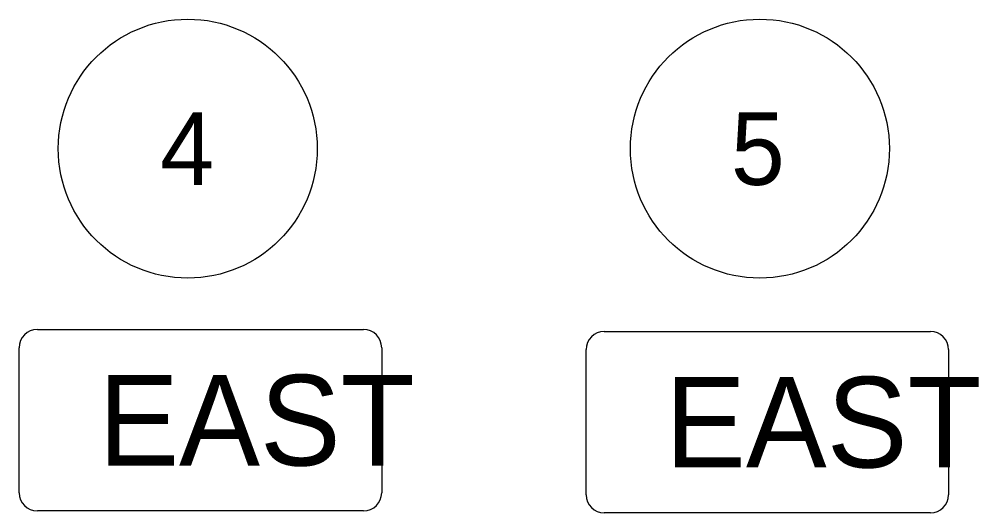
# Model space of a CAD drawing. Extents: x -38.5 to 34, y -4 to 22.
# Drawn here: x -13.333 to -11.48, y 19.002 to 19.955 of the extents above; entities that cross this region are included whole.
import ezdxf

# ---------------------------------------------------------------- set-up
doc = ezdxf.new("R2010")
doc.units = 0
doc.layers.add('DT_P_Contour_Minor', color=7, linetype='Continuous')
doc.layers.add('DT_P_Terrain_Boundary', color=7, linetype='Continuous')

msp = doc.modelspace()

# ---------------------------------------------------------------- linework, layer by layer
at = {"layer": 'DT_P_Contour_Minor'}
for p, q in [((-13.2976, 19.3553), (-12.6676, 19.3553)), ((-13.2976, 19.3553), (-12.6676, 19.3553)), ((-12.2031, 19.3515), (-11.5731, 19.3515)), ((-12.2031, 19.3515), (-11.5731, 19.3515)), ((-13.3326, 19.0403), (-13.3326, 19.3203)), ((-13.3326, 19.0403), (-13.3326, 19.3203)), ((-12.6326, 19.3203), (-12.6326, 19.0403)), ((-12.6326, 19.3203), (-12.6326, 19.0403)), ((-12.2381, 19.0365), (-12.2381, 19.3165)), ((-12.2381, 19.0365), (-12.2381, 19.3165)), ((-11.5381, 19.3165), (-11.5381, 19.0365)), ((-11.5381, 19.3165), (-11.5381, 19.0365)), ((-12.6676, 19.0053), (-13.2976, 19.0053)), ((-12.6676, 19.0053), (-13.2976, 19.0053)), ((-11.5731, 19.0015), (-12.2031, 19.0015)), ((-11.5731, 19.0015), (-12.2031, 19.0015))]:
    msp.add_line(p, q, dxfattribs=at)
for centre, start, end in [((-13.2977, 19.3203), 90, 180), ((-13.2977, 19.3203), 90, 180), ((-12.6677, 19.3203), 360, 90), ((-12.6677, 19.3203), 360, 90), ((-12.2031, 19.3165), 90, 180), ((-12.2031, 19.3165), 90, 180), ((-11.5731, 19.3165), 360, 90), ((-11.5731, 19.3165), 360, 90), ((-13.2977, 19.0403), 180, 270), ((-13.2977, 19.0403), 180, 270), ((-12.6677, 19.0403), 270, 360), ((-12.6677, 19.0403), 270, 360), ((-12.2031, 19.0365), 180, 270), ((-12.2031, 19.0365), 180, 270), ((-11.5731, 19.0365), 270, 360), ((-11.5731, 19.0365), 270, 360)]:
    msp.add_arc(centre, 0.035, start, end, dxfattribs=at)
at = {"layer": 'DT_P_Terrain_Boundary'}
for centre in [(-13.0072, 19.7046), (-11.9024, 19.7046)]:
    msp.add_circle(centre, 0.25, dxfattribs=at)

# ---------------------------------------------------------------- texts
at = {"layer": 'DT_P_Contour_Minor'}
for p in [(-13.18, 19.0928), (-13.18, 19.0928), (-12.0855, 19.089), (-12.0855, 19.089)]:
    msp.add_text('EAST', height=0.175, rotation=360, dxfattribs=at).set_placement(p)
at = {"layer": 'DT_P_Terrain_Boundary'}
for s, p in [('4', (-13.0604, 19.6346)), ('5', (-11.9584, 19.6346))]:
    msp.add_text(s, height=0.14, dxfattribs=at).set_placement(p)

doc.saveas('drawing.dxf')
